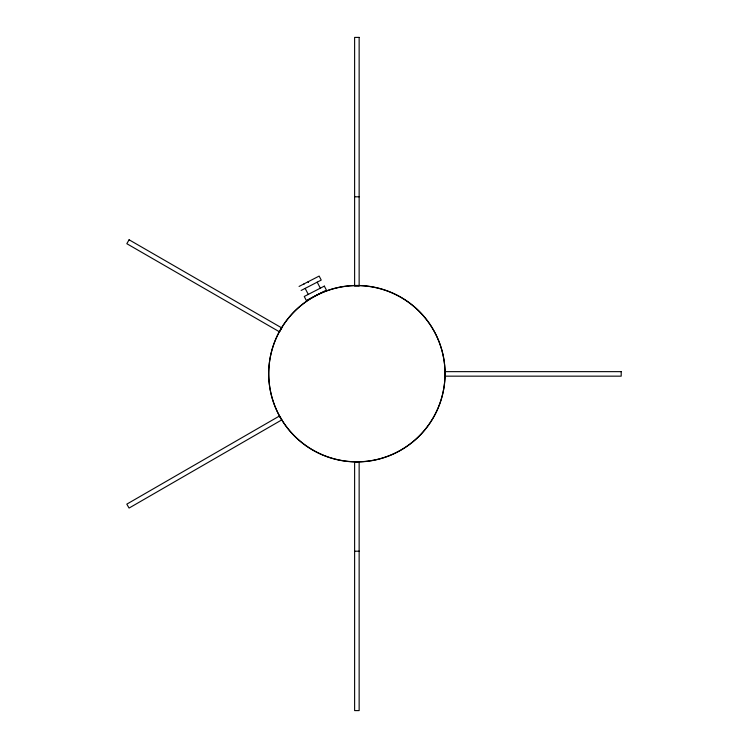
<?xml version="1.0" encoding="UTF-8"?>
<svg xmlns="http://www.w3.org/2000/svg" width="748" height="748" viewBox="0 0 748 748"><rect width="100%" height="100%" fill="white"/><g stroke="black" fill="none" stroke-linecap="round" stroke-linejoin="round"><path stroke-width="1.12" d="M299.069 286.437L319.153 276.068L321.229 280.079L301.145 290.458M354.617 196.799L359.143 196.799M358.526 462.189L359.087 462.189M354.617 551.201L359.143 551.201M317.208 282.155L320.322 288.186M308.101 281.772L308.447 282.435M305.156 288.382L308.269 294.403M303.912 284.464A6.106 6.106 0 0 1 303.679 284.053M129.086 239.781L126.823 243.698L279.528 331.86L281.79 327.942L129.086 239.781M279.5 415.981L126.805 504.143L129.067 508.06L281.762 419.899L279.5 415.981M324.342 286.11L304.249 296.479L306.325 300.5L326.409 290.131L324.342 286.11M359.143 37.4L354.617 37.4L354.617 286.063L359.143 286.063L359.143 37.4M621.195 371.644L444.873 371.644L444.873 376.16L621.195 376.16L621.195 371.644M359.143 461.937L354.617 461.937L354.617 710.6L359.143 710.6L359.143 461.937M306.119 445.714A88.161 88.161 0 0 0 444.686 381.555A88.161 88.161 0 0 0 319.835 293.627A88.161 88.161 0 0 0 306.119 445.714M312.795 450.118A88.161 88.161 0 0 0 445.041 373.766A88.161 88.161 0 0 0 312.795 297.414A88.161 88.161 0 0 0 312.795 450.118"/></g></svg>
